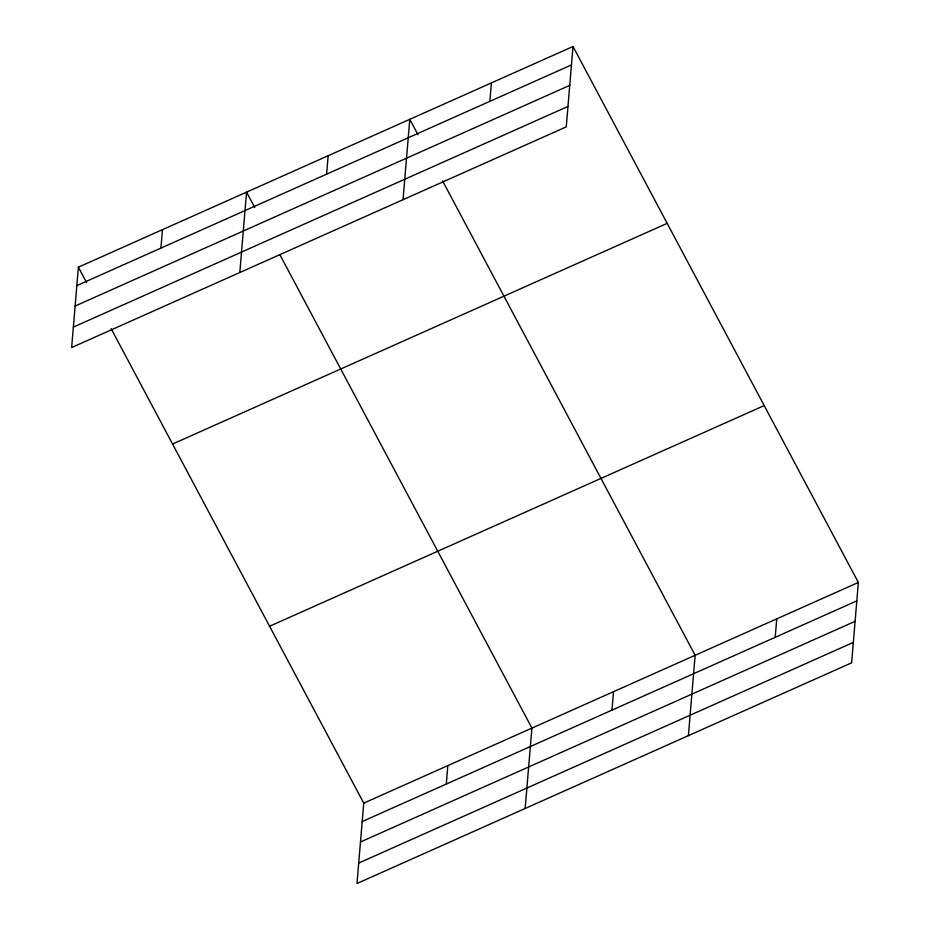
<?xml version="1.0" encoding="UTF-8"?>
<svg xmlns="http://www.w3.org/2000/svg" width="930" height="930" viewBox="0 0 930 930"><rect width="100%" height="100%" fill="white"/><g stroke="black" fill="none" stroke-linecap="round" stroke-linejoin="round"><path stroke-width="1.4" d="M78.387 267.166L71.645 347.541L566.254 126.875L573.008 46.5L78.387 267.166L86.583 282.546M160.925 248.089L162.471 229.652M239.812 272.513L246.555 192.138L254.75 207.518M326.628 174.166L328.174 155.729M403.039 199.694L409.781 119.319L417.977 134.699M111.147 328.685L363.746 803.125L356.992 883.5L851.613 662.834L858.355 582.459L573.008 46.5M489.843 101.347L491.4 82.909M446.284 784.048L447.83 765.611M525.159 808.472L531.913 728.097L280 254.936M611.975 710.125L613.521 691.688M688.386 735.653L695.14 655.278L442.541 180.839M775.202 637.306L776.748 618.869M76.841 285.603L571.462 64.937M75.121 306.04L569.741 85.374M73.354 327.104L567.974 106.439M172.562 444.029L667.17 223.363M269.572 626.262L764.193 405.596M363.746 803.125L858.355 582.459M362.2 821.562L856.809 600.896M360.48 841.999L855.088 621.333M358.713 863.063L853.322 642.398"/></g></svg>
